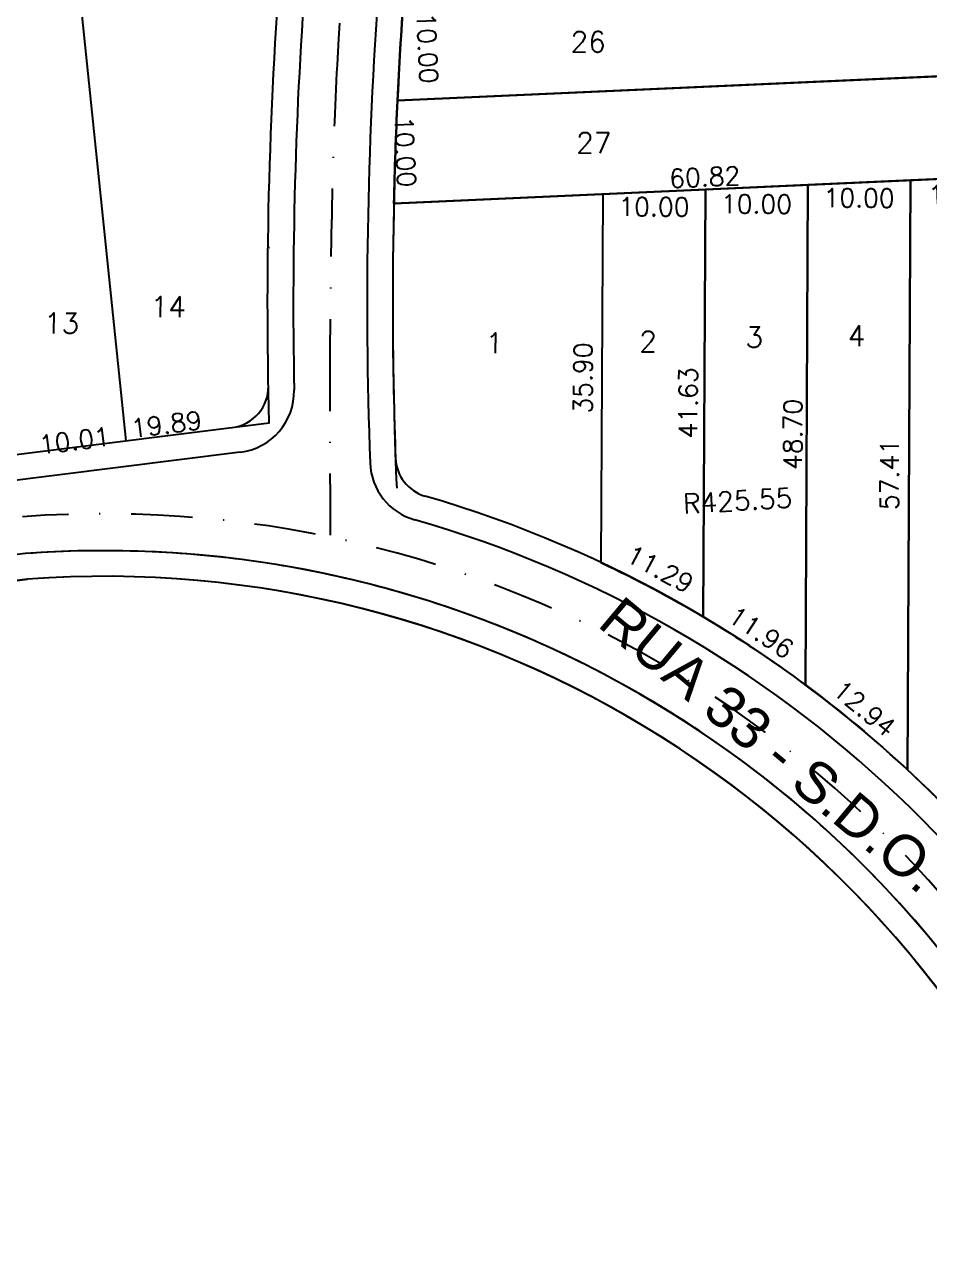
# Model space of a CAD drawing. Header units: millimetres. Extents: x -4430026 to 4783824, y 584 to 9593110.
# Drawn here: x 1504.4 to 1592.6, y 1749 to 1869.7 of the extents above; entities that cross this region are included whole.
import ezdxf
from ezdxf.enums import TextEntityAlignment as Align

# ---------------------------------------------------------------- set-up
doc = ezdxf.new("R2010")
doc.units = ezdxf.units.MM
doc.linetypes.add('DASHDOT', pattern=[1, 0.5, -0.25, 0, -0.25])
doc.linetypes.add('HIDDEN2', pattern=[0.1875, 0.125, -0.0625])
for name, color, linetype in [('BOUNDARY LOTES', 2, 'Continuous'), ('Calçada', 1, 'Continuous'), ('Cota', 8, 'Continuous'), ('COTAS', 8, 'Continuous'), ('curvas', 4, 'Continuous'), ('Lotes', 2, 'Continuous'), ('Nomes de Ruas', 3, 'Continuous'), ('Numero de lotes', 5, 'Continuous'), ('POLIGONAL', 5, 'Continuous'), ('Projeção', 8, 'HIDDEN2'), ('QUADRA', 4, 'Continuous')]:
    doc.layers.add(name, color=color, linetype=linetype)
doc.styles.add('arcad1', font='romans.shx')
doc.styles.add('ARIAL', font='arial.ttf', dxfattribs={"height": 0.25})
doc.styles.add('ROMANS', font='romans.shx')
doc.dimstyles.new('BOLA100', dxfattribs={"dimscale": 0, "dimtxt": 1.9, "dimasz": 0.18, "dimexe": 0.18, "dimexo": 0.063, "dimgap": 0, "dimtad": 1, "dimzin": 4, "dimdsep": 46, "dimtxsty": 'ROMANS', "dimcen": 0.09, "dimse1": 1, "dimse2": 1, "dimsd1": 1, "dimsd2": 1, "dimclrt": 256, "dimaunit": 1, "dimadec": 4, "dimazin": 0, "dimtfac": 1.2, "dimtix": 1, "dimtmove": 2, "dimatfit": 3, "dimfxl": 1, "dimtvp": 2, "dimtolj": 1, "dimtzin": 4, "dimarcsym": 0})
doc.dimstyles.get("Standard").update_dxf_attribs({"dimtxt": 0.18, "dimasz": 0.18, "dimexe": 0.18, "dimexo": 0.0625, "dimgap": 0.09, "dimtad": 0, "dimtih": 1, "dimtoh": 1, "dimdec": 4, "dimzin": 0, "dimdsep": 46, "dimtxsty": 'Standard', "dimcen": 0.09, "dimadec": 0, "dimazin": 0, "dimtfac": 1, "dimtdec": 4, "dimtofl": 0, "dimtmove": 0, "dimatfit": 3, "dimfxl": 1, "dimtolj": 1, "dimtzin": 0, "dimarcsym": 0})

# ---------------------------------------------------------------- blocks, each defined once
blk = doc.blocks.new('*D15052')
at = {"layer": 'DEFPOINTS', "color": 0}
for p in [(1560.77, 1853.19, -2.17), (1560.59, 1817.29, -2.17), (1562.34, 1817.28)]:
    blk.add_point(p, dxfattribs=at)
at = {"layer": 'Cota', "color": 41, "insert": (1558.83, 1835.25), "char_height": 1.8, "attachment_point": 5, "rotation": 89.7207, "style": 'ROMANS'}
blk.add_mtext('\\A1;35.90', dxfattribs=at)
blk = doc.blocks.new('*D15053')
at = {"layer": 'DEFPOINTS', "color": 0}
for p in [(1560.76, 1850.94, -2.17), (1570.76, 1850.89, -2.17), (1570.74, 1848.32)]:
    blk.add_point(p, dxfattribs=at)
at = {"layer": 'Cota', "color": 41, "insert": (1565.76, 1851.95), "char_height": 1.8, "attachment_point": 5, "rotation": 359.7207, "style": 'ROMANS'}
blk.add_mtext('\\A1;10.00', dxfattribs=at)
blk = doc.blocks.new('*D15054')
at = {"layer": 'DEFPOINTS', "color": 0}
for p in [(1570.75, 1849.71, -2.17), (1580.75, 1849.66, -2.17), (1580.75, 1848.6)]:
    blk.add_point(p, dxfattribs=at)
at = {"layer": 'Cota', "color": 41, "insert": (1575.76, 1852.22), "char_height": 1.8, "attachment_point": 5, "rotation": 359.7207, "style": 'ROMANS'}
blk.add_mtext('\\A1;10.00', dxfattribs=at)
blk = doc.blocks.new('*D15055')
at = {"layer": 'DEFPOINTS', "color": 0}
for p in [(1580.75, 1849.66, -2.17), (1590.75, 1849.62, -2.17), (1590.75, 1849.19)]:
    blk.add_point(p, dxfattribs=at)
at = {"layer": 'Cota', "color": 41, "insert": (1585.77, 1852.81), "char_height": 1.8, "attachment_point": 5, "rotation": 359.7207, "style": 'ROMANS'}
blk.add_mtext('\\A1;10.00', dxfattribs=at)
blk = doc.blocks.new('*D15056')
at = {"layer": 'DEFPOINTS', "color": 0}
for p in [(1590.76, 1851.01, -2.17), (1601.42, 1851.49, -2.16), (1601.49, 1849.9)]:
    blk.add_point(p, dxfattribs=at)
at = {"layer": 'Cota', "color": 41, "insert": (1596, 1853.25), "char_height": 1.8, "attachment_point": 5, "rotation": 2.5704, "style": 'ROMANS'}
blk.add_mtext('\\A1;10.67', dxfattribs=at)
blk = doc.blocks.new('*D15057')
at = {"layer": 'DEFPOINTS', "color": 0}
for p in [(1560.81, 1818.25, -2.17), (1570.79, 1812.97, -2.18), (1569.64, 1810.8)]:
    blk.add_point(p, dxfattribs=at)
at = {"layer": 'Cota', "color": 41, "insert": (1566.34, 1816.62), "char_height": 1.8, "attachment_point": 5, "rotation": 332.1002, "style": 'ROMANS'}
blk.add_mtext('\\A1;11.29', dxfattribs=at)
blk = doc.blocks.new('*D15058')
at = {"layer": 'DEFPOINTS', "color": 0}
for p in [(1570.57, 1812.76, -2.18), (1580.54, 1806.14, -2.18), (1579.2, 1804.13)]:
    blk.add_point(p, dxfattribs=at)
at = {"layer": 'Cota', "color": 41, "insert": (1576.21, 1810.44), "char_height": 1.8, "attachment_point": 5, "rotation": 326.4185, "style": 'ROMANS'}
blk.add_mtext('\\A1;11.96', dxfattribs=at)
blk = doc.blocks.new('*D15059')
at = {"layer": 'DEFPOINTS', "color": 0}
for p in [(1580.76, 1806.46, -2.18), (1590.71, 1798.2, -2.18), (1588.98, 1796.11)]:
    blk.add_point(p, dxfattribs=at)
at = {"layer": 'Cota', "color": 41, "insert": (1586.3, 1803.01), "char_height": 1.8, "attachment_point": 5, "rotation": 320.3325, "style": 'ROMANS'}
blk.add_mtext('\\A1;12.94', dxfattribs=at)
blk = doc.blocks.new('*D15060')
at = {"layer": 'DEFPOINTS', "color": 0}
for p in [(1590.5, 1797.13, -2.18), (1603.74, 1780.79), (1604.56, 1781.53, -2.16)]:
    blk.add_point(p, dxfattribs=at)
at = {"layer": 'Cota', "color": 41, "insert": (1599.39, 1791), "char_height": 1.8, "attachment_point": 5, "rotation": 312.0318, "style": 'ROMANS'}
blk.add_mtext('\\A1;21.01', dxfattribs=at)
blk = doc.blocks.new('*D15117')
at = {"layer": 'DEFPOINTS', "color": 0}
for p in [(1543.49, 1872.44, 0.49), (1543.93, 1862.45, 0.49), (1540.29, 1862.28)]:
    blk.add_point(p, dxfattribs=at)
at = {"layer": 'Cota', "color": 41, "insert": (1543.66, 1867.44), "char_height": 1.8, "attachment_point": 5, "rotation": 272.5704, "style": 'ROMANS'}
blk.add_mtext('\\A1;10.00', dxfattribs=at)
blk = doc.blocks.new('*D15118')
at = {"layer": 'DEFPOINTS', "color": 0}
for p in [(1543.93, 1862.45, 0.49), (1538.12, 1852.18), (1544.38, 1852.46, 0.49)]:
    blk.add_point(p, dxfattribs=at)
at = {"layer": 'Cota', "color": 41, "insert": (1541.5, 1857.33), "char_height": 1.8, "attachment_point": 5, "rotation": 272.5704, "style": 'ROMANS'}
blk.add_mtext('\\A1;10.00', dxfattribs=at)
blk = doc.blocks.new('*D15119')
at = {"layer": 'DEFPOINTS', "color": 0}
for p in [(1601.25, 1852.61, -2.16), (1601.25, 1852.61), (1540.5, 1849.89, 0.75)]:
    blk.add_point(p, dxfattribs=at)
at = {"layer": 'Cota', "color": 41, "insert": (1570.71, 1854.85), "char_height": 1.8, "attachment_point": 5, "rotation": 2.5704, "style": 'ROMANS'}
blk.add_mtext('\\A1;60.82', dxfattribs=at)
blk = doc.blocks.new('*D15124')
at = {"layer": 'DEFPOINTS', "color": 0}
for p in [(1590.78, 1854.54, -2.16), (1592.47, 1854.53), (1590.5, 1797.13, -2.18)]:
    blk.add_point(p, dxfattribs=at)
at = {"layer": 'Cota', "color": 41, "insert": (1588.73, 1825.84), "char_height": 1.8, "attachment_point": 5, "rotation": 89.7207, "style": 'ROMANS'}
blk.add_mtext('\\A1;57.41', dxfattribs=at)
blk = doc.blocks.new('*D15125')
at = {"layer": 'DEFPOINTS', "color": 0}
for p in [(1580.77, 1854.09, -2.16), (1580.54, 1805.39, -2.18), (1582.78, 1805.38)]:
    blk.add_point(p, dxfattribs=at)
at = {"layer": 'Cota', "color": 41, "insert": (1579.3, 1829.75), "char_height": 1.8, "attachment_point": 5, "rotation": 89.7207, "style": 'ROMANS'}
blk.add_mtext('\\A1;48.70', dxfattribs=at)
blk = doc.blocks.new('*D15126')
at = {"layer": 'DEFPOINTS', "color": 0}
for p in [(1570.77, 1853.64, -2.16), (1572.79, 1853.63), (1570.57, 1812.01, -2.18)]:
    blk.add_point(p, dxfattribs=at)
at = {"layer": 'Cota', "color": 41, "insert": (1569.09, 1832.83), "char_height": 1.8, "attachment_point": 5, "rotation": 89.7207, "style": 'ROMANS'}
blk.add_mtext('\\A1;41.63', dxfattribs=at)
blk = doc.blocks.new('*D15006')
at = {"layer": 'DEFPOINTS', "color": 0}
for p in [(1601.25, 1852.61, -2.16), (1601.25, 1852.61), (1540.5, 1849.89, 0.75)]:
    blk.add_point(p, dxfattribs=at)
at = {"layer": 'Cota', "color": 41, "insert": (1570.71, 1854.85), "char_height": 1.8, "attachment_point": 5, "rotation": 2.5704, "style": 'ROMANS'}
blk.add_mtext('\\A1;60.82', dxfattribs=at)
blk = doc.blocks.new('*D15007')
at = {"layer": 'DEFPOINTS', "color": 0}
for p in [(1543.93, 1862.45, 0.49), (1538.12, 1852.18), (1544.38, 1852.46, 0.49)]:
    blk.add_point(p, dxfattribs=at)
at = {"layer": 'Cota', "color": 41, "insert": (1541.5, 1857.33), "char_height": 1.8, "attachment_point": 5, "rotation": 272.5704, "style": 'ROMANS'}
blk.add_mtext('\\A1;10.00', dxfattribs=at)
blk = doc.blocks.new('*D15008')
at = {"layer": 'DEFPOINTS', "color": 0}
for p in [(1543.49, 1872.44, 0.49), (1543.93, 1862.45, 0.49), (1540.29, 1862.28)]:
    blk.add_point(p, dxfattribs=at)
at = {"layer": 'Cota', "color": 41, "insert": (1543.66, 1867.44), "char_height": 1.8, "attachment_point": 5, "rotation": 272.5704, "style": 'ROMANS'}
blk.add_mtext('\\A1;10.00', dxfattribs=at)
blk = doc.blocks.new('*D14349')
at = {"layer": 'DEFPOINTS', "color": 0, "linetype": 'ByBlock'}
for p in [(1959.91, 1843.36, 297.9), (1960.03, 1841.23), (1534.8, 1819.6)]:
    blk.add_point(p, dxfattribs=at)
at = {"layer": 'COTAS', "linetype": 'ByBlock', "insert": (1573.92, 1823.28), "char_height": 1.9, "attachment_point": 5, "rotation": 3.1989, "style": 'ROMANS'}
blk.add_mtext('\\A1;R425.55', dxfattribs=at)
blk = doc.blocks.new('*D8150')
at = {"layer": 'DEFPOINTS', "color": 0}
for p in [(1504.42, 1827.19), (1494.47, 1826.16), (1504.7, 1824.95)]:
    blk.add_point(p, dxfattribs=at)
at = {"layer": 'Cota', "color": 41, "insert": (1499.29, 1827.9), "char_height": 1.8, "attachment_point": 5, "rotation": 7.1395, "style": 'ROMANS'}
blk.add_mtext('\\A1;10.00', dxfattribs=at)
blk = doc.blocks.new('*D8151')
at = {"layer": 'DEFPOINTS', "color": 0}
for p in [(1514.32, 1828.67), (1504.42, 1827.19), (1514.63, 1826.19)]:
    blk.add_point(p, dxfattribs=at)
at = {"layer": 'Cota', "color": 41, "insert": (1509.22, 1829.14), "char_height": 1.8, "attachment_point": 5, "rotation": 7.1395, "style": 'ROMANS'}
blk.add_mtext('\\A1;10.01', dxfattribs=at)
blk = doc.blocks.new('*D8152')
at = {"layer": 'DEFPOINTS', "color": 0}
for p in [(1528.2, 1830.88, 2.3), (1508.46, 1828.41), (1528.51, 1828.4)]:
    blk.add_point(p, dxfattribs=at)
at = {"layer": 'Cota', "color": 41, "insert": (1518.2, 1830.74), "char_height": 1.8, "attachment_point": 5, "rotation": 7.1395, "style": 'ROMANS'}
blk.add_mtext('\\A1;19.89', dxfattribs=at)

msp = doc.modelspace()

# ---------------------------------------------------------------- linework, layer by layer
at = {"layer": 'BOUNDARY LOTES'}
for p, q in [((1540.392, 1852.278, 2.439), (1652.171, 1857.296, 2.439)), ((1540.392, 1852.278, 2.439), (1652.171, 1857.296, 2.439)), ((1540.392, 1852.278, 2.439), (1601.263, 1855.011, 2.439)), ((1560.768, 1853.193, 2.439), (1540.392, 1852.278, 2.439))]:
    msp.add_line(p, q, dxfattribs=at)
for points, elevation in [([(1541.339, 1872.341), (1600.366, 1874.991), (1600.814, 1865.001), (1540.745, 1862.304, -0.0059873), (1541.339, 1872.341, 0.0059873)], 0.277), ([(1540.745, 1862.304), (1600.814, 1865.001), (1601.263, 1855.011), (1540.392, 1852.278, -0.0059733), (1540.745, 1862.304, 0.0059873)], 2.439)]:
    msp.add_lwpolyline(points, format="xyb", dxfattribs=dict(at, elevation=elevation))
at = {"layer": 'BOUNDARY LOTES', "elevation": 2.439}
for points in [[(1580.773, 1854.091), (1570.771, 1853.642), (1570.567, 1811.951, -0.0255407), (1580.535, 1805.316)], [(1590.775, 1854.54), (1580.773, 1854.091), (1580.535, 1805.316, -0.0276307), (1590.495, 1797.035)], [(1601.263, 1855.011), (1590.775, 1854.54), (1590.495, 1797.035, -0.0449719), (1604.568, 1781.375)], [(1570.771, 1853.642), (1560.768, 1853.193), (1560.593, 1817.246, -0.0240858), (1570.567, 1811.951)]]:
    msp.add_lwpolyline(points, format="xyb", close=True, dxfattribs=at)
msp.add_lwpolyline([(1560.768, 1853.193), (1540.392, 1852.278)], dxfattribs=at)
msp.add_lwpolyline([(1560.768, 1853.193), (1540.392, 1852.278)], dxfattribs=at)
at = {"layer": 'BOUNDARY LOTES'}
for start_param, end_param in [(-0.0663755, -0.0424223), (-0.0424223, -0.0185219), (-0.0185219, 0.0476578)]:
    msp.add_ellipse((1960.117, 1842.516, 2.439), major_axis=(-419.834, 1.989), ratio=0.9998099, start_param=start_param, end_param=end_param, dxfattribs=at)
at = {"layer": 'Calçada'}
for p, q in [((1525.408, 1828.012, 2.439), (1382.042, 1810.055, 2.439)), ((1504.419, 1818.128, 2.439), (1382.936, 1802.912, 2.439)), ((1504.419, 1818.128, 2.439), (1382.936, 1802.912, 2.439))]:
    msp.add_line(p, q, dxfattribs=at)
at = {"layer": 'Calçada', "extrusion": (-9.23713e-05, -0.019499, 0.99981)}
msp.add_arc((1515.958, 1840.909, -31.175), 6, 277.41231, 1.39665, dxfattribs=at)
at = {"layer": 'Calçada'}
msp.add_arc((1510.76, 1711.291, 2.439), 114.591, 19.21595, 73.95369, dxfattribs=at)
for centre, major_axis, start_param, end_param in [((1960.117, 1842.516, 2.439), (-422.334, 2.001), 6.0958523, 6.3247439), ((1960.117, 1842.516, 2.439), (-429.534, 2.035), 6.1070263, 6.3075614), ((1544.061, 1827.192, 2.439), (-6, 0.028), 0.0415586, 1.3010837), ((1544.061, 1827.192, 2.439), (-6, 0.028), 0.0415586, 1.3010837), ((1512.087, 1713.652, 2.439), (-104.776, 0.496), 3.5206153, 4.7903774), ((1512.087, 1713.652, 2.439), (-104.776, 0.496), 3.5206153, 4.7903774)]:
    msp.add_ellipse(centre, major_axis=major_axis, ratio=0.9998099, start_param=start_param, end_param=end_param, dxfattribs=at)
msp.add_open_spline([(1609.61, 1751.952, 2.439), (1608.039, 1755.951, 2.439), (1606.222, 1759.853, 2.439), (1600.724, 1769.98, 2.439), (1596.615, 1775.974, 2.439), (1587.254, 1786.989, 2.439), (1582.002, 1792.011, 2.439), (1570.576, 1800.868, 2.439), (1564.404, 1804.704, 2.439), (1551.401, 1811.024, 2.439), (1544.572, 1813.509, 2.439), (1530.549, 1817.024, 2.439), (1523.354, 1818.053, 2.439), (1512.249, 1818.482, 2.439), (1508.358, 1818.415, 2.439), (1504.483, 1818.133, 2.439)], degree=3, knots=[3.5206153, 3.5206153, 3.5206153, 3.5206153, 3.6436428, 3.6436428, 3.8506179, 3.8506179, 4.057593, 4.057593, 4.2645681, 4.2645681, 4.4715432, 4.4715432, 4.6785183, 4.6785183, 4.789767, 4.789767, 4.789767, 4.789767], dxfattribs=at)
at = {"layer": 'curvas', "elevation": 2.439}
for points in [[(1540.279, 1843.032, 0.0000156), (1540.279, 1843.006)], [(1540.37, 1833.77, 0.0000119), (1540.37, 1833.75)]]:
    msp.add_lwpolyline(points, format="xyb", dxfattribs=at)
at = {"layer": 'curvas'}
for centre, radius, start, end in [((1544.547, 1827.578, 2.439), 4, 182.05952, 253.79256), ((1510.743, 1711.28, 2.439), 117.111, 19.21832, 73.79256)]:
    msp.add_arc(centre, radius, start, end, dxfattribs=at)
at = {"layer": 'Lotes'}
for p, q in [((1514.274, 1829.137, 0.141), (1504.467, 1923.754, 0.141)), ((1514.274, 1829.137, 2.439), (1504.467, 1923.754, 2.439)), ((1540.745, 1862.304, 2.439), (1651.994, 1867.298, 2.439)), ((1540.745, 1862.304, 2.439), (1651.994, 1867.298, 2.439)), ((1541.194, 1852.314, 2.439), (1652.442, 1857.308, 2.439)), ((1580.773, 1854.091, 2.439), (1580.535, 1805.316, 2.439)), ((1590.775, 1854.54, 2.439), (1590.495, 1797.035, 2.439)), ((1560.768, 1853.193, 2.439), (1560.593, 1817.246, 2.439)), ((1570.771, 1853.642, 2.439), (1570.567, 1811.951, 2.439)), ((1528.249, 1847.943, 2.439), (1528.227, 1847.94, 2.439)), ((1528.249, 1847.943, 2.439), (1528.227, 1847.94, 2.439)), ((1528.249, 1847.943, 2.439), (1528.227, 1847.94, 2.439)), ((1528.249, 1847.943, 2.439), (1528.227, 1847.94, 2.439))]:
    msp.add_line(p, q, dxfattribs=at)
at = {"layer": 'Lotes', "extrusion": (-9.23713e-05, -0.019499, 0.99981)}
msp.add_line((1528.249, 1847.943, 5.254), (1528.227, 1847.94, 5.254), dxfattribs=at)
msp.add_line((1528.249, 1847.943, 5.254), (1528.227, 1847.94, 5.254), dxfattribs=at)
msp.add_line((1528.249, 1847.943, 5.254), (1528.227, 1847.94, 5.254), dxfattribs=at)
msp.add_line((1528.249, 1847.943, 5.254), (1528.227, 1847.94, 5.254), dxfattribs=at)
at = {"layer": 'POLIGONAL', "linetype": 'ByBlock'}
msp.add_line((1483.773, 1813.023, 2.439), (1504.665, 1815.64, 2.439), dxfattribs=at)
at = {"layer": 'POLIGONAL', "linetype": 'ByBlock', "elevation": 2.439}
msp.add_lwpolyline([(1522.573, 1817.883), (1522.574, 1817.883)], dxfattribs=at)
at = {"layer": 'POLIGONAL', "linetype": 'ByBlock'}
msp.add_arc((1512.089, 1713.629, 2.439), 102.281, 21.3171, 94.16248, dxfattribs=at)
at = {"layer": 'Projeção', "linetype": 'DASHDOT', "ltscale": 12, "elevation": 2.439}
msp.add_lwpolyline([(1543.611, 1931.615, 0.008104), (1539.039, 1905.944, 0.027429), (1534.846, 1865.812, 0.0065445), (1534.369, 1853.091, 0.0049613), (1534.153, 1838.031, 0.0033711), (1534.192, 1819.731)], format="xyb", dxfattribs=at)
at = {"layer": 'Projeção', "linetype": 'DASHDOT', "ltscale": 12}
msp.add_ellipse((1512.087, 1713.652, 2.439), major_axis=(-108.376, 0.513), ratio=0.9998099, start_param=3.5206153, end_param=4.7903774, dxfattribs=at)
at = {"layer": 'QUADRA'}
for q in [(1328.838, 1793.616, 2.439), (1346.069, 1795.775, 2.439), (1346.069, 1795.775, 2.439)]:
    msp.add_line((1504.665, 1815.64, 2.439), q, dxfattribs=at)
at = {"layer": 'QUADRA', "elevation": 2.439}
msp.add_lwpolyline([(1379.341, 1812.236), (1528.235, 1830.886, -0.0549337), (1536.062, 1925.172), (1459.678, 1921.743), (1328.243, 1908.121)], format="xyb", close=True, dxfattribs=at)
at = {"layer": 'QUADRA'}
msp.add_arc((1524.154, 1834.406, 2.439), 4, 277.1395, 1.06505, dxfattribs=at)
for centre, major_axis, start_param, end_param in [((1960.117, 1842.516, 2.439), (-419.834, 1.989), 6.0958516, 6.3238601), ((1960.117, 1842.516, 2.439), (-419.834, 1.989), 6.0958516, 6.3238601), ((1512.077, 1713.653, 2.439), (-102.276, 0.485), 3.5206153, 4.789767), ((1512.077, 1713.653, 2.439), (-102.276, 0.485), 3.5206153, 4.789767), ((1512.087, 1713.652, 2.439), (-102.276, 0.485), 3.5206153, 4.789767), ((1512.087, 1713.652, 2.439), (-102.276, 0.485), 3.5206153, 4.789767)]:
    msp.add_ellipse(centre, major_axis=major_axis, ratio=0.9998099, start_param=start_param, end_param=end_param, dxfattribs=at)

# ---------------------------------------------------------------- texts
at = {"layer": 'Nomes de Ruas', "style": 'ARIAL', "oblique": 0.09441, "width": 0.996619}
msp.add_text('RUA 33 - S.D.O.', height=3.99924, rotation=320.18324, dxfattribs=at).set_placement((1560.12, 1811.114, 2.439))
msp.add_text('RUA 33 - S.D.O.', height=3.99924, rotation=320.18324, dxfattribs=at).set_placement((1560.12, 1811.114, 2.439))
at = {"layer": 'Numero de lotes', "style": 'arcad1'}
for s, p in [('26', (1559.352, 1868.046, 2.439)), ('27', (1559.889, 1858.192, 2.439)), ('14', (1518.382, 1842.194, 2.439)), ('13', (1507.979, 1840.591, 0.141)), ('1', (1550.197, 1838.662, 2.439)), ('2', (1565.193, 1838.815, 2.439)), ('3', (1575.546, 1839.232, 2.439)), ('4', (1585.525, 1839.371, 2.439))]:
    msp.add_text(s, height=2, rotation=359.72858, dxfattribs=at).set_placement(p, align=Align.MIDDLE_CENTER)

# ---------------------------------------------------------------- dimensions: what is measured, and where the dimension line sits
at = {"layer": 'Cota'}
for p1, p2, distance, picture, middle in [((1543.486, 1872.437, 2.933), (1543.934, 1862.447, 2.933), -3.65, '*D15117', (1543.661, 1867.44, 2.439)), ((1543.486, 1872.437, 2.933), (1543.934, 1862.447, 2.933), -3.65, '*D15008', (1543.661, 1867.44, 2.439)), ((1543.934, 1862.447, 2.933), (1544.383, 1852.457, 2.933), -6.265, '*D15118', (1541.496, 1857.333, 2.439)), ((1543.934, 1862.447, 2.933), (1544.383, 1852.457, 2.933), -6.265, '*D15007', (1541.496, 1857.333, 2.439)), ((1540.496, 1849.886, 3.185), (1601.251, 1852.614, 0.277), 0, '*D15119', (1570.712, 1854.847, 2.439)), ((1540.496, 1849.886, 3.185), (1601.251, 1852.614, 0.277), 0, '*D15006', (1570.712, 1854.847, 2.439)), ((1580.773, 1854.091, 0.274), (1580.536, 1805.39, 0.261), 2.243, '*D15125', (1579.297, 1829.747, 2.439)), ((1580.751, 1849.665, 0.273), (1590.751, 1849.616, 0.273), -0.425, '*D15055', (1585.767, 1852.815, 2.439)), ((1590.495, 1797.131, 0.259), (1590.775, 1854.54, 0.275), -1.698, '*D15124', (1588.733, 1825.845, 2.439)), ((1590.758, 1851.011, 0.274), (1601.421, 1851.489, 0.277), -1.593, '*D15056', (1595.999, 1853.254, 2.439)), ((1560.768, 1853.193, 0.274), (1560.593, 1817.289, 0.264), 1.75, '*D15052', (1558.831, 1835.25, 2.439)), ((1560.757, 1850.939, 0.273), (1570.757, 1850.89, 0.273), -2.568, '*D15053', (1565.762, 1851.946, 2.439)), ((1570.568, 1812.008, 0.263), (1570.771, 1853.642, 0.274), -2.017, '*D15126', (1569.086, 1832.833, 2.439)), ((1570.752, 1849.713, 0.273), (1580.751, 1849.665, 0.273), -1.069, '*D15054', (1575.764, 1852.22, 2.439)), ((1560.812, 1818.252, 0.264), (1570.787, 1812.971, 0.263), -2.453, '*D15057', (1566.336, 1816.625, 2.439)), ((1570.571, 1812.758, 0.263), (1580.539, 1806.14, 0.261), -2.414, '*D15058', (1576.211, 1810.436, 2.439)), ((1580.755, 1806.46, 0.261), (1590.715, 1798.201, 0.259), -2.72, '*D15059', (1586.297, 1803.008, 2.439)), ((1590.495, 1797.131, 0.259), (1604.561, 1781.526, 0.277), -1.099, '*D15060', (1599.386, 1791.003, 2.439))]:
    dim = msp.add_aligned_dim(p1=p1, p2=p2, distance=distance, dimstyle='Standard', override={"dimtxt": 1.8, "dimexo": 0.063, "dimgap": 0, "dimtih": 0, "dimtoh": 0, "dimdec": 2, "dimzin": 4, "dimtxsty": 'ROMANS', "dimse1": 1, "dimse2": 1, "dimsd1": 1, "dimsd2": 1, "dimclrt": 41, "dimtfac": 1.2, "dimtdec": 2, "dimtix": 1, "dimtofl": 1, "dimtmove": 2, "dimfxl": 0.18, "dimfxlon": 1, "dimtvp": 2, "dimtzin": 4}, dxfattribs=at)
    dim.commit()
    dim.dimension.update_dxf_attribs({"geometry": picture, "text_midpoint": middle})
for base, p1, p2, picture, middle in [((1528.513, 1828.404, 2.439), (1508.465, 1828.412, 2.439), (1528.202, 1830.884, 4.737), '*D8152', (1518.197, 1830.74, 2.439)), ((1514.632, 1826.194, 0.141), (1504.421, 1827.194, 0.141), (1514.322, 1828.674, 0.141), '*D8151', (1509.22, 1829.144, 0.141)), ((1504.703, 1824.95, 0.141), (1494.475, 1826.163, 0.141), (1504.421, 1827.194, 0.141), '*D8150', (1499.295, 1827.901, 0.141))]:
    dim = msp.add_linear_dim(base=base, p1=p1, p2=p2, angle=187.1395, dimstyle='Standard', override={"dimtxt": 1.8, "dimexo": 0.063, "dimgap": 0, "dimtih": 0, "dimtoh": 0, "dimdec": 2, "dimzin": 4, "dimtxsty": 'ROMANS', "dimse1": 1, "dimse2": 1, "dimsd1": 1, "dimsd2": 1, "dimclrt": 41, "dimtfac": 1.2, "dimtdec": 2, "dimtix": 1, "dimtofl": 1, "dimtmove": 2, "dimfxl": 0.18, "dimfxlon": 1, "dimtvp": 2, "dimtzin": 4}, dxfattribs=at)
    dim.commit()
    dim.dimension.update_dxf_attribs({"geometry": picture, "text_midpoint": middle})
at = {"layer": 'COTAS', "linetype": 'ByBlock'}
dim = msp.add_linear_dim(base=(1960.03, 1841.227, 2.439), p1=(1534.796, 1819.603, 2.439), p2=(1959.911, 1843.363, 300.34), angle=3.19891, text='R425.55', dimstyle='BOLA100', override={"dimscale": 1, "dimfxl": 0.18}, dxfattribs=at)
dim.commit()
dim.dimension.update_dxf_attribs({"geometry": '*D14349', "text_midpoint": (1573.92, 1823.277, 2.439), "dimtype": 161})

doc.saveas('drawing.dxf')
